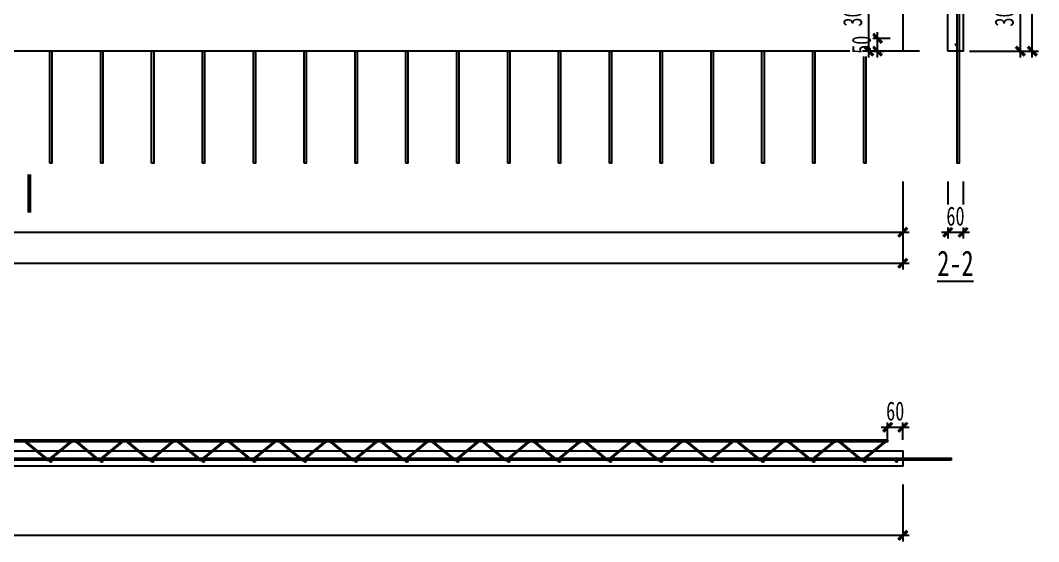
# Model space of a CAD drawing. Extents: x -524 to 129100, y -10500 to 1.
# Drawn here: x 118472 to 122476, y -5326 to -3276 of the extents above; entities that cross this region are included whole.
import ezdxf

# ---------------------------------------------------------------- set-up
doc = ezdxf.new("R2010")
doc.units = 0
doc.header["$LTSCALE"] = 250
doc.linetypes.add('BeePC_CENTER', pattern=[2, 1.25, -0.25, 0.25, -0.25])
doc.layers.get('0').update_dxf_attribs({"linetype": 'CONTINUOUS'})
doc.layers.get('Defpoints').update_dxf_attribs({"linetype": 'CONTINUOUS'})
for name, color, linetype in [('BeePC-CCBZ', 110, 'CONTINUOUS'), ('BeePC-GJ-LEVEL', 141, 'CONTINUOUS'), ('BeePC-GJ-Truss', 185, 'CONTINUOUS'), ('BeePC-TONG-ZT', 50, 'CONTINUOUS')]:
    doc.layers.add(name, color=color, linetype=linetype)
doc.styles.add('BeePC_Dim', font='simfang.ttf', dxfattribs={"width": 0.7})
doc.styles.add('BeePC_Text', font='simfang.ttf', dxfattribs={"width": 0.7})
doc.dimstyles.new('BeePC_DIM_25_25', dxfattribs={"dimtxt": 75, "dimasz": 25, "dimexe": 25, "dimexo": 0, "dimgap": 25, "dimtad": 1, "dimdec": 0, "dimzin": 0, "dimdsep": 46, "dimtxsty": 'BeePC_Dim', "dimblk": 'ARCHTICK', "dimcen": 0, "dimdle": 25, "dimclrt": 7, "dimadec": 0, "dimazin": 0, "dimtfac": 1, "dimtdec": 0, "dimtix": 1, "dimtmove": 2, "dimatfit": 3, "dimfxl": 250, "dimfxlon": 1, "dimtfill": 1, "dimtolj": 1, "dimtzin": 0, "dimarcsym": 0})

# ---------------------------------------------------------------- blocks, each defined once
blk = doc.blocks.new('剖切符号')
at = {"const_width": 15}
blk.add_lwpolyline([(0, 75), (0, -75)], dxfattribs=at)
blk = doc.blocks.new('_ArchTick')
at = {"color": 0, "linetype": 'ByBlock', "const_width": 0.5}
blk.add_lwpolyline([(-0.71, -0.71), (0.71, 0.71)], dxfattribs=at)
blk = doc.blocks.new('*D231')
at = {"layer": 'BeePC-CCBZ', "color": 0, "lineweight": -2, "transparency": 16777216}
for p, q in [((121842.8, -3422.1), (121842.8, -3322.1)), ((121892.8, -3347.1), (121817.8, -3347.1)), ((121792.8, -3397.1), (121867.8, -3397.1))]:
    blk.add_line(p, q, dxfattribs=at)
at = {"layer": 'Defpoints', "color": 0, "transparency": 16777216}
for p in [(122357.8, -3347.1), (118182.6, -3397.1)]:
    blk.add_point(p, dxfattribs=at)
at = {"layer": 'BeePC-CCBZ', "color": 0, "lineweight": -2, "transparency": 16777216, "xscale": 25, "yscale": 25, "zscale": 25}
for p, rotation in [((121842.8, -3347.1), 270), ((121842.8, -3397.1), 90)]:
    blk.add_blockref('_ArchTick', p, dxfattribs=dict(at, rotation=rotation))
at = {"layer": 'BeePC-CCBZ', "color": 7, "linetype": 'BeePC_CENTER', "transparency": 16777216, "insert": (121779.9, -3372.1), "char_height": 75, "attachment_point": 5, "rotation": 90, "style": 'BeePC_Dim', "bg_fill": 3, "box_fill_scale": 1.1, "bg_fill_color": 256, "bg_fill_true_color": 13158600, "bg_fill_transparency": 0}
blk.add_mtext('\\A1;50', dxfattribs=at)
at = {"layer": 'Defpoints', "color": 0, "transparency": 16777216}
blk.add_point((121842.8, -3347.1), dxfattribs=at)
blk = doc.blocks.new('*D235')
at = {"layer": 'BeePC-CCBZ', "color": 0, "lineweight": -2, "transparency": 16777216}
for p, q in [((114672.8, -3909.1), (114672.8, -4134.1)), ((121942.4, -3909.1), (121942.4, -4134.1)), ((114647.8, -4109.1), (121967.4, -4109.1))]:
    blk.add_line(p, q, dxfattribs=at)
at = {"layer": 'Defpoints', "color": 0, "transparency": 16777216}
for p in [(121942.4, -2197.1), (114672.8, -3737.1), (121942.4, -4109.1)]:
    blk.add_point(p, dxfattribs=at)
at = {"layer": 'BeePC-CCBZ', "color": 0, "lineweight": -2, "transparency": 16777216, "xscale": 25, "yscale": 25, "zscale": 25, "rotation": 180}
blk.add_blockref('_ArchTick', (114672.8, -4109.1), dxfattribs=at)
at = {"layer": 'BeePC-CCBZ', "color": 0, "lineweight": -2, "transparency": 16777216, "xscale": 25, "yscale": 25, "zscale": 25}
blk.add_blockref('_ArchTick', (121942.4, -4109.1), dxfattribs=at)
at = {"layer": 'BeePC-CCBZ', "color": 7, "linetype": 'BeePC_CENTER', "transparency": 16777216, "insert": (118307.6, -4046.2), "char_height": 75, "attachment_point": 5, "style": 'BeePC_Dim', "bg_fill": 3, "box_fill_scale": 1.1, "bg_fill_color": 256, "bg_fill_true_color": 13158600, "bg_fill_transparency": 0}
blk.add_mtext('\\A1;7270', dxfattribs=at)
blk = doc.blocks.new('*D236')
at = {"layer": 'BeePC-CCBZ', "color": 0, "lineweight": -2, "transparency": 16777216}
for p, q in [((114422.8, -4031.1), (114422.8, -4256.1)), ((121942.4, -4031.1), (121942.4, -4256.1)), ((114397.8, -4231.1), (121967.4, -4231.1))]:
    blk.add_line(p, q, dxfattribs=at)
at = {"layer": 'Defpoints', "color": 0, "transparency": 16777216}
for p in [(114422.8, -2197.1), (121942.4, -2197.1), (121942.4, -4231.1)]:
    blk.add_point(p, dxfattribs=at)
at = {"layer": 'BeePC-CCBZ', "color": 0, "lineweight": -2, "transparency": 16777216, "xscale": 25, "yscale": 25, "zscale": 25, "rotation": 180}
blk.add_blockref('_ArchTick', (114422.8, -4231.1), dxfattribs=at)
at = {"layer": 'BeePC-CCBZ', "color": 0, "lineweight": -2, "transparency": 16777216, "xscale": 25, "yscale": 25, "zscale": 25}
blk.add_blockref('_ArchTick', (121942.4, -4231.1), dxfattribs=at)
at = {"layer": 'BeePC-CCBZ', "color": 7, "linetype": 'BeePC_CENTER', "transparency": 16777216, "insert": (118182.6, -4168.2), "char_height": 75, "attachment_point": 5, "style": 'BeePC_Dim', "bg_fill": 3, "box_fill_scale": 1.1, "bg_fill_color": 256, "bg_fill_true_color": 13158600, "bg_fill_transparency": 0}
blk.add_mtext('\\A1;7520', dxfattribs=at)
blk = doc.blocks.new('*D242')
at = {"layer": 'BeePC-CCBZ', "color": 0, "lineweight": -2, "transparency": 16777216}
for p, q in [((122404.4, -3072.1), (122404.4, -3422.1)), ((122204.4, -3097.1), (122429.4, -3097.1)), ((122204.4, -3397.1), (122429.4, -3397.1))]:
    blk.add_line(p, q, dxfattribs=at)
at = {"layer": 'Defpoints', "color": 0, "transparency": 16777216}
for p in [(115882.6, -3097.1), (118182.6, -3397.1), (122404.4, -3397.1)]:
    blk.add_point(p, dxfattribs=at)
at = {"layer": 'BeePC-CCBZ', "color": 0, "lineweight": -2, "transparency": 16777216, "xscale": 25, "yscale": 25, "zscale": 25}
for p, rotation in [((122404.4, -3097.1), 90), ((122404.4, -3397.1), 270)]:
    blk.add_blockref('_ArchTick', p, dxfattribs=dict(at, rotation=rotation))
at = {"layer": 'BeePC-CCBZ', "color": 7, "linetype": 'BeePC_CENTER', "transparency": 16777216, "insert": (122341.5, -3247.1), "char_height": 75, "attachment_point": 5, "rotation": 90, "style": 'BeePC_Dim', "bg_fill": 3, "box_fill_scale": 1.1, "bg_fill_color": 256, "bg_fill_true_color": 13158600, "bg_fill_transparency": 0}
blk.add_mtext('\\A1;300', dxfattribs=at)
blk = doc.blocks.new('*D244')
at = {"layer": 'BeePC-CCBZ', "color": 0, "lineweight": -2, "transparency": 16777216}
for p, q in [((121857.6, -4875.6), (121967.4, -4875.6)), ((121882.6, -4925.6), (121882.6, -4850.6)), ((121942.4, -4925.6), (121942.4, -4850.6))]:
    blk.add_line(p, q, dxfattribs=at)
at = {"layer": 'Defpoints', "color": 0, "transparency": 16777216}
for p in [(121882.6, -4929.6), (121942.4, -4998.6)]:
    blk.add_point(p, dxfattribs=at)
at = {"layer": 'BeePC-CCBZ', "color": 0, "lineweight": -2, "transparency": 16777216, "xscale": 25, "yscale": 25, "zscale": 25}
for p, rotation in [((121882.6, -4875.6), 359.9999999999939), ((121942.4, -4875.6), 179.9999999999939)]:
    blk.add_blockref('_ArchTick', p, dxfattribs=dict(at, rotation=rotation))
at = {"layer": 'BeePC-CCBZ', "color": 7, "linetype": 'BeePC_CENTER', "transparency": 16777216, "insert": (121912.5, -4812.7), "char_height": 75, "attachment_point": 5, "style": 'BeePC_Dim', "bg_fill": 3, "box_fill_scale": 1.1, "bg_fill_color": 256, "bg_fill_true_color": 13158600, "bg_fill_transparency": 0}
blk.add_mtext('\\A1;60', dxfattribs=at)
at = {"layer": 'Defpoints', "color": 0, "transparency": 16777216}
blk.add_point((121942.4, -4875.6), dxfattribs=at)
blk = doc.blocks.new('*D245')
at = {"layer": 'BeePC-CCBZ', "color": 0, "lineweight": -2, "transparency": 16777216}
for p, q in [((114422.8, -5100.6), (114422.8, -5325.6)), ((121942.4, -5100.6), (121942.4, -5325.6)), ((114397.8, -5300.6), (121967.4, -5300.6))]:
    blk.add_line(p, q, dxfattribs=at)
at = {"layer": 'Defpoints', "color": 0, "transparency": 16777216}
for p in [(114422.8, -4998.6), (121942.4, -4998.6), (121942.4, -5300.6)]:
    blk.add_point(p, dxfattribs=at)
at = {"layer": 'BeePC-CCBZ', "color": 0, "lineweight": -2, "transparency": 16777216, "xscale": 25, "yscale": 25, "zscale": 25, "rotation": 180}
blk.add_blockref('_ArchTick', (114422.8, -5300.6), dxfattribs=at)
at = {"layer": 'BeePC-CCBZ', "color": 0, "lineweight": -2, "transparency": 16777216, "xscale": 25, "yscale": 25, "zscale": 25}
blk.add_blockref('_ArchTick', (121942.4, -5300.6), dxfattribs=at)
at = {"layer": 'BeePC-CCBZ', "color": 7, "linetype": 'BeePC_CENTER', "transparency": 16777216, "insert": (118182.6, -5237.7), "char_height": 75, "attachment_point": 5, "style": 'BeePC_Dim', "bg_fill": 3, "box_fill_scale": 1.1, "bg_fill_color": 256, "bg_fill_true_color": 13158600, "bg_fill_transparency": 0}
blk.add_mtext('\\A1;7520', dxfattribs=at)
blk = doc.blocks.new('*D247')
at = {"layer": 'BeePC-CCBZ', "color": 0, "lineweight": -2, "transparency": 16777216}
for p, q in [((121808.4, -3422.1), (121808.4, -3072.1)), ((122008.4, -3097.1), (121783.4, -3097.1)), ((122008.4, -3397.1), (121783.4, -3397.1))]:
    blk.add_line(p, q, dxfattribs=at)
at = {"layer": 'Defpoints', "color": 0, "transparency": 16777216}
for p in [(121808.4, -3097.1), (122080.4, -3097.1), (122149.4, -3397.1)]:
    blk.add_point(p, dxfattribs=at)
at = {"layer": 'BeePC-CCBZ', "color": 0, "lineweight": -2, "transparency": 16777216, "xscale": 25, "yscale": 25, "zscale": 25}
for p, rotation in [((121808.4, -3097.1), 90), ((121808.4, -3397.1), 270)]:
    blk.add_blockref('_ArchTick', p, dxfattribs=dict(at, rotation=rotation))
at = {"layer": 'BeePC-CCBZ', "color": 7, "linetype": 'BeePC_CENTER', "transparency": 16777216, "insert": (121745.5, -3247.1), "char_height": 75, "attachment_point": 5, "rotation": 90, "style": 'BeePC_Dim', "bg_fill": 3, "box_fill_scale": 1.1, "bg_fill_color": 256, "bg_fill_true_color": 13158600, "bg_fill_transparency": 0}
blk.add_mtext('\\A1;300', dxfattribs=at)
blk = doc.blocks.new('*D252')
at = {"layer": 'BeePC-CCBZ', "color": 0, "lineweight": -2, "transparency": 16777216}
for p, q in [((122119.4, -3909.1), (122119.4, -4134.1)), ((122179.4, -3909.1), (122179.4, -4134.1)), ((122094.4, -4109.1), (122204.4, -4109.1))]:
    blk.add_line(p, q, dxfattribs=at)
at = {"layer": 'Defpoints', "color": 0, "transparency": 16777216}
for p in [(122119.4, -2197.1), (122179.4, -2197.1)]:
    blk.add_point(p, dxfattribs=at)
at = {"layer": 'BeePC-CCBZ', "color": 0, "lineweight": -2, "transparency": 16777216, "xscale": 25, "yscale": 25, "zscale": 25}
blk.add_blockref('_ArchTick', (122119.4, -4109.1), dxfattribs=at)
at = {"layer": 'BeePC-CCBZ', "color": 0, "lineweight": -2, "transparency": 16777216, "xscale": 25, "yscale": 25, "zscale": 25, "rotation": 180}
blk.add_blockref('_ArchTick', (122179.4, -4109.1), dxfattribs=at)
at = {"layer": 'BeePC-CCBZ', "color": 7, "linetype": 'BeePC_CENTER', "transparency": 16777216, "insert": (122149.4, -4046.2), "char_height": 75, "attachment_point": 5, "style": 'BeePC_Dim', "bg_fill": 3, "box_fill_scale": 1.1, "bg_fill_color": 256, "bg_fill_true_color": 13158600, "bg_fill_transparency": 0}
blk.add_mtext('\\A1;60', dxfattribs=at)
at = {"layer": 'Defpoints', "color": 0, "transparency": 16777216}
blk.add_point((122179.4, -4109.1), dxfattribs=at)
blk = doc.blocks.new('*D253')
at = {"layer": 'BeePC-CCBZ', "color": 0, "lineweight": -2, "transparency": 16777216}
for p, q in [((122251.4, -997.1), (122476.4, -997.1)), ((122451.4, -3422.1), (122451.4, -972.1)), ((122251.4, -3397.1), (122476.4, -3397.1))]:
    blk.add_line(p, q, dxfattribs=at)
at = {"layer": 'Defpoints', "color": 0, "transparency": 16777216}
for p in [(122149.4, -997.1), (122451.4, -997.1), (122149.4, -3397.1)]:
    blk.add_point(p, dxfattribs=at)
at = {"layer": 'BeePC-CCBZ', "color": 0, "lineweight": -2, "transparency": 16777216, "xscale": 25, "yscale": 25, "zscale": 25}
for p, rotation in [((122451.4, -997.1), 90), ((122451.4, -3397.1), 270)]:
    blk.add_blockref('_ArchTick', p, dxfattribs=dict(at, rotation=rotation))
at = {"layer": 'BeePC-CCBZ', "color": 7, "linetype": 'BeePC_CENTER', "transparency": 16777216, "insert": (122388.5, -2197.1), "char_height": 75, "attachment_point": 5, "rotation": 90, "style": 'BeePC_Dim', "bg_fill": 3, "box_fill_scale": 1.1, "bg_fill_color": 256, "bg_fill_true_color": 13158600, "bg_fill_transparency": 0}
blk.add_mtext('\\A1;2400', dxfattribs=at)

msp = doc.modelspace()

# ---------------------------------------------------------------- linework, layer by layer
at = {"layer": 'BeePC-GJ-LEVEL'}
msp.add_lwpolyline([(122129.1, -534.8), (122100.8, -563.1), (122095.2, -557.5), (122123.5, -529.2, -0.668179), (122164.4, -546.1), (122164.4, -3837.1), (122156.4, -3837.1), (122156.4, -546.1, 0.668179), (122129.1, -534.8, -0.668179), (122156.4, -546.1, 0.668179), (122129.1, -534.8)], format="xyb", dxfattribs=at)
for points in [[(118588.6, -3837.1), (118588.6, -3397.1), (118596.6, -3397.1), (118596.6, -3837.1), (118588.6, -3837.1)], [(118788.6, -3837.1), (118788.6, -3397.1), (118796.6, -3397.1), (118796.6, -3837.1), (118788.6, -3837.1)], [(118988.6, -3837.1), (118988.6, -3397.1), (118996.6, -3397.1), (118996.6, -3837.1), (118988.6, -3837.1)], [(119188.6, -3837.1), (119188.6, -3397.1), (119196.6, -3397.1), (119196.6, -3837.1), (119188.6, -3837.1)], [(119388.6, -3837.1), (119388.6, -3397.1), (119396.6, -3397.1), (119396.6, -3837.1), (119388.6, -3837.1)], [(119588.6, -3837.1), (119588.6, -3397.1), (119596.6, -3397.1), (119596.6, -3837.1), (119588.6, -3837.1)], [(119788.6, -3837.1), (119788.6, -3397.1), (119796.6, -3397.1), (119796.6, -3837.1), (119788.6, -3837.1)], [(119988.6, -3837.1), (119988.6, -3397.1), (119996.6, -3397.1), (119996.6, -3837.1), (119988.6, -3837.1)], [(120188.6, -3837.1), (120188.6, -3397.1), (120196.6, -3397.1), (120196.6, -3837.1), (120188.6, -3837.1)], [(120388.6, -3837.1), (120388.6, -3397.1), (120396.6, -3397.1), (120396.6, -3837.1), (120388.6, -3837.1)], [(120588.6, -3837.1), (120588.6, -3397.1), (120596.6, -3397.1), (120596.6, -3837.1), (120588.6, -3837.1)], [(120788.6, -3837.1), (120788.6, -3397.1), (120796.6, -3397.1), (120796.6, -3837.1), (120788.6, -3837.1)], [(120988.6, -3837.1), (120988.6, -3397.1), (120996.6, -3397.1), (120996.6, -3837.1), (120988.6, -3837.1)], [(121188.6, -3837.1), (121188.6, -3397.1), (121196.6, -3397.1), (121196.6, -3837.1), (121188.6, -3837.1)], [(121388.6, -3837.1), (121388.6, -3397.1), (121396.6, -3397.1), (121396.6, -3837.1), (121388.6, -3837.1)], [(121588.6, -3837.1), (121588.6, -3397.1), (121596.6, -3397.1), (121596.6, -3837.1), (121588.6, -3837.1)], [(121788.6, -3837.1), (121788.6, -3397.1), (121796.6, -3397.1), (121796.6, -3837.1), (121788.6, -3837.1)], [(122132.4, -5005.6), (114282.8, -5005.6), (114282.8, -4997.6), (122132.4, -4997.6), (122132.4, -5005.6)], [(121927.4, -4997.6), (121927.4, -5005.6)]]:
    msp.add_lwpolyline(points, dxfattribs=at)
for centre, radius in [((122152.4, -3372.1), 3), ((122152.4, -3372.1), 3), ((122152.4, -3372.1), 3), ((118592.6, -5009.6), 4), ((118792.6, -5009.6), 4), ((118992.6, -5009.6), 4), ((119192.6, -5009.6), 4), ((119392.6, -5009.6), 4), ((119592.6, -5009.6), 4), ((119792.6, -5009.6), 4), ((119992.6, -5009.6), 4), ((120192.6, -5009.6), 4), ((120392.6, -5009.6), 4), ((120592.6, -5009.6), 4), ((120792.6, -5009.6), 4), ((120992.6, -5009.6), 4), ((121192.6, -5009.6), 4), ((121392.6, -5009.6), 4), ((121592.6, -5009.6), 4), ((121792.6, -5009.6), 4), ((121917.4, -5009.6), 3), ((121917.4, -5009.6), 3), ((121917.4, -5009.6), 3)]:
    msp.add_circle(centre, radius, dxfattribs=at)
at = {"layer": 'BeePC-GJ-Truss'}
for points in [[(114482.6, -4925.6), (121882.6, -4925.6), (121882.6, -4933.6), (114482.6, -4933.6), (114482.6, -4925.6)], [(118492.8, -4930.5), (118572.4, -4995.8)], [(118492.8, -4936.5), (118572.4, -5001.8), (118575.2, -5003.6), (118578.4, -5004.9), (118582.6, -5005.6)], [(118582.6, -5005.6), (118586, -5005.1), (118589.2, -5004), (118592.8, -5001.8), (118672.4, -4936.5)], [(118592.8, -4995.8), (118672.4, -4930.5)], [(118692.8, -4930.5), (118772.4, -4995.8)], [(118692.8, -4936.5), (118772.4, -5001.8), (118775.2, -5003.6), (118778.4, -5004.9), (118782.6, -5005.6)], [(118782.6, -5005.6), (118786, -5005.1), (118789.2, -5004), (118792.8, -5001.8), (118872.4, -4936.5)], [(118792.8, -4995.8), (118872.4, -4930.5)], [(118892.8, -4930.5), (118972.4, -4995.8)], [(118892.8, -4936.5), (118972.4, -5001.8), (118975.2, -5003.6), (118978.4, -5004.9), (118982.6, -5005.6)], [(118982.6, -5005.6), (118986, -5005.1), (118989.2, -5004), (118992.8, -5001.8), (119072.4, -4936.5)], [(118992.8, -4995.8), (119072.4, -4930.5)], [(119092.8, -4930.5), (119172.4, -4995.8)], [(119092.8, -4936.5), (119172.4, -5001.8), (119175.2, -5003.6), (119178.4, -5004.9), (119182.6, -5005.6)], [(119182.6, -5005.6), (119186, -5005.1), (119189.2, -5004), (119192.8, -5001.8), (119272.4, -4936.5)], [(119192.8, -4995.8), (119272.4, -4930.5)], [(119292.8, -4930.5), (119372.4, -4995.8)], [(119292.8, -4936.5), (119372.4, -5001.8), (119375.2, -5003.6), (119378.4, -5004.9), (119382.6, -5005.6)], [(119382.6, -5005.6), (119386, -5005.1), (119389.2, -5004), (119392.8, -5001.8), (119472.4, -4936.5)], [(119392.8, -4995.8), (119472.4, -4930.5)], [(119492.8, -4930.5), (119572.4, -4995.8)], [(119492.8, -4936.5), (119572.4, -5001.8), (119575.2, -5003.6), (119578.4, -5004.9), (119582.6, -5005.6)], [(119582.6, -5005.6), (119586, -5005.1), (119589.2, -5004), (119592.8, -5001.8), (119672.4, -4936.5)], [(119592.8, -4995.8), (119672.4, -4930.5)], [(119692.8, -4930.5), (119772.4, -4995.8)], [(119692.8, -4936.5), (119772.4, -5001.8), (119775.2, -5003.6), (119778.4, -5004.9), (119782.6, -5005.6)], [(119782.6, -5005.6), (119786, -5005.1), (119789.2, -5004), (119792.8, -5001.8), (119872.4, -4936.5)], [(119792.8, -4995.8), (119872.4, -4930.5)], [(119892.8, -4930.5), (119972.4, -4995.8)], [(119892.8, -4936.5), (119972.4, -5001.8), (119975.2, -5003.6), (119978.4, -5004.9), (119982.6, -5005.6)], [(119982.6, -5005.6), (119986, -5005.1), (119989.2, -5004), (119992.8, -5001.8), (120072.4, -4936.5)], [(119992.8, -4995.8), (120072.4, -4930.5)], [(120092.8, -4930.5), (120172.4, -4995.8)], [(120092.8, -4936.5), (120172.4, -5001.8), (120175.2, -5003.6), (120178.4, -5004.9), (120182.6, -5005.6)], [(120182.6, -5005.6), (120186, -5005.1), (120189.2, -5004), (120192.8, -5001.8), (120272.4, -4936.5)], [(120192.8, -4995.8), (120272.4, -4930.5)], [(120292.8, -4930.5), (120372.4, -4995.8)], [(120292.8, -4936.5), (120372.4, -5001.8), (120375.2, -5003.6), (120378.4, -5004.9), (120382.6, -5005.6)], [(120382.6, -5005.6), (120386, -5005.1), (120389.2, -5004), (120392.8, -5001.8), (120472.4, -4936.5)], [(120392.8, -4995.8), (120472.4, -4930.5)], [(120492.8, -4930.5), (120572.4, -4995.8)], [(120492.8, -4936.5), (120572.4, -5001.8), (120575.2, -5003.6), (120578.4, -5004.9), (120582.6, -5005.6)], [(120582.6, -5005.6), (120586, -5005.1), (120589.2, -5004), (120592.8, -5001.8), (120672.4, -4936.5)], [(120592.8, -4995.8), (120672.4, -4930.5)], [(120692.8, -4930.5), (120772.4, -4995.8)], [(120692.8, -4936.5), (120772.4, -5001.8), (120775.2, -5003.6), (120778.4, -5004.9), (120782.6, -5005.6)], [(120782.6, -5005.6), (120786, -5005.1), (120789.2, -5004), (120792.8, -5001.8), (120872.4, -4936.5)], [(120792.8, -4995.8), (120872.4, -4930.5)], [(120892.8, -4930.5), (120972.4, -4995.8)], [(120892.8, -4936.5), (120972.4, -5001.8), (120975.2, -5003.6), (120978.4, -5004.9), (120982.6, -5005.6)], [(120982.6, -5005.6), (120986, -5005.1), (120989.2, -5004), (120992.8, -5001.8), (121072.4, -4936.5)], [(120992.8, -4995.8), (121072.4, -4930.5)], [(121092.8, -4930.5), (121172.4, -4995.8)], [(121092.8, -4936.5), (121172.4, -5001.8), (121175.2, -5003.6), (121178.4, -5004.9), (121182.6, -5005.6)], [(121182.6, -5005.6), (121186, -5005.1), (121189.2, -5004), (121192.8, -5001.8), (121272.4, -4936.5)], [(121192.8, -4995.8), (121272.4, -4930.5)], [(121292.8, -4930.5), (121372.4, -4995.8)], [(121292.8, -4936.5), (121372.4, -5001.8), (121375.2, -5003.6), (121378.4, -5004.9), (121382.6, -5005.6)], [(121382.6, -5005.6), (121386, -5005.1), (121389.2, -5004), (121392.8, -5001.8), (121472.4, -4936.5)], [(121392.8, -4995.8), (121472.4, -4930.5)], [(121492.8, -4930.5), (121572.4, -4995.8)], [(121492.8, -4936.5), (121572.4, -5001.8), (121575.2, -5003.6), (121578.4, -5004.9), (121582.6, -5005.6)], [(121582.6, -5005.6), (121586, -5005.1), (121589.2, -5004), (121592.8, -5001.8), (121672.4, -4936.5)], [(121592.8, -4995.8), (121672.4, -4930.5)], [(121692.8, -4930.5), (121772.4, -4995.8)], [(121692.8, -4936.5), (121772.4, -5001.8), (121775.2, -5003.6), (121778.4, -5004.9), (121782.6, -5005.6)], [(121782.6, -5005.6), (121786, -5005.1), (121789.2, -5004), (121792.8, -5001.8), (121872.4, -4936.5)], [(121792.8, -4995.8), (121872.4, -4930.5), (121876, -4928.3), (121879.2, -4927.2), (121882.6, -4926.6)], [(121882.6, -4932.6), (121879.3, -4932.8), (121876.1, -4933.8), (121873.3, -4935.6), (121871.2, -4937.7)], [(114482.6, -4997.6), (121882.6, -4997.6), (121882.6, -5005.6), (114482.6, -5005.6), (114482.6, -4997.6)]]:
    msp.add_lwpolyline(points, dxfattribs=at)
for centre, major_axis, start_param, end_param in [((118483.8, -4943.8), (18, 0), 1.635672, 2.256488), ((118483.8, -4943.8), (18, 0), 1.635672, 2.256488), ((118481.4, -4944.1), (12, 0), 1.470144, 2.422017), ((118481.4, -4944.1), (12, 0), 1.470144, 2.422017), ((118481.4, -4943.8), (18, 0), 0.885104, 1.50592), ((118481.4, -4943.8), (18, 0), 0.885104, 1.50592), ((118483.8, -4944.1), (12, 0), 0.719576, 1.671449), ((118483.8, -4944.1), (12, 0), 0.719576, 1.671449), ((118683.8, -4943.8), (18, 0), 1.635672, 2.256488), ((118683.8, -4943.8), (18, 0), 1.635672, 2.256488), ((118681.4, -4944.1), (12, 0), 1.470144, 2.422017), ((118681.4, -4944.1), (12, 0), 1.470144, 2.422017), ((118681.4, -4943.8), (18, 0), 0.885104, 1.50592), ((118681.4, -4943.8), (18, 0), 0.885104, 1.50592), ((118683.8, -4944.1), (12, 0), 0.719576, 1.671449), ((118683.8, -4944.1), (12, 0), 0.719576, 1.671449), ((118883.8, -4943.8), (18, 0), 1.635672, 2.256488), ((118883.8, -4943.8), (18, 0), 1.635672, 2.256488), ((118881.4, -4944.1), (12, 0), 1.470144, 2.422017), ((118881.4, -4944.1), (12, 0), 1.470144, 2.422017), ((118881.4, -4943.8), (18, 0), 0.885104, 1.50592), ((118881.4, -4943.8), (18, 0), 0.885104, 1.50592), ((118883.8, -4944.1), (12, 0), 0.719576, 1.671449), ((118883.8, -4944.1), (12, 0), 0.719576, 1.671449), ((119083.8, -4943.8), (18, 0), 1.635672, 2.256488), ((119083.8, -4943.8), (18, 0), 1.635672, 2.256488), ((119081.4, -4944.1), (12, 0), 1.470144, 2.422017), ((119081.4, -4944.1), (12, 0), 1.470144, 2.422017), ((119081.4, -4943.8), (18, 0), 0.885104, 1.50592), ((119081.4, -4943.8), (18, 0), 0.885104, 1.50592), ((119083.8, -4944.1), (12, 0), 0.719576, 1.671449), ((119083.8, -4944.1), (12, 0), 0.719576, 1.671449), ((119283.8, -4943.8), (18, 0), 1.635672, 2.256488), ((119283.8, -4943.8), (18, 0), 1.635672, 2.256488), ((119281.4, -4944.1), (12, 0), 1.470144, 2.422017), ((119281.4, -4944.1), (12, 0), 1.470144, 2.422017), ((119281.4, -4943.8), (18, 0), 0.885104, 1.50592), ((119281.4, -4943.8), (18, 0), 0.885104, 1.50592), ((119283.8, -4944.1), (12, 0), 0.719576, 1.671449), ((119283.8, -4944.1), (12, 0), 0.719576, 1.671449), ((119483.8, -4943.8), (18, 0), 1.635672, 2.256488), ((119483.8, -4943.8), (18, 0), 1.635672, 2.256488), ((119481.4, -4944.1), (12, 0), 1.470144, 2.422017), ((119481.4, -4944.1), (12, 0), 1.470144, 2.422017), ((119481.4, -4943.8), (18, 0), 0.885104, 1.50592), ((119481.4, -4943.8), (18, 0), 0.885104, 1.50592), ((119483.8, -4944.1), (12, 0), 0.719576, 1.671449), ((119483.8, -4944.1), (12, 0), 0.719576, 1.671449), ((119683.8, -4943.8), (18, 0), 1.635672, 2.256488), ((119683.8, -4943.8), (18, 0), 1.635672, 2.256488), ((119681.4, -4944.1), (12, 0), 1.470144, 2.422017), ((119681.4, -4944.1), (12, 0), 1.470144, 2.422017), ((119681.4, -4943.8), (18, 0), 0.885104, 1.50592), ((119681.4, -4943.8), (18, 0), 0.885104, 1.50592), ((119683.8, -4944.1), (12, 0), 0.719576, 1.671449), ((119683.8, -4944.1), (12, 0), 0.719576, 1.671449), ((119883.8, -4943.8), (18, 0), 1.635672, 2.256488), ((119883.8, -4943.8), (18, 0), 1.635672, 2.256488), ((119881.4, -4944.1), (12, 0), 1.470144, 2.422017), ((119881.4, -4944.1), (12, 0), 1.470144, 2.422017), ((119881.4, -4943.8), (18, 0), 0.885104, 1.50592), ((119881.4, -4943.8), (18, 0), 0.885104, 1.50592), ((119883.8, -4944.1), (12, 0), 0.719576, 1.671449), ((119883.8, -4944.1), (12, 0), 0.719576, 1.671449), ((120083.8, -4943.8), (18, 0), 1.635672, 2.256488), ((120083.8, -4943.8), (18, 0), 1.635672, 2.256488), ((120081.4, -4944.1), (12, 0), 1.470144, 2.422017), ((120081.4, -4944.1), (12, 0), 1.470144, 2.422017), ((120081.4, -4943.8), (18, 0), 0.885104, 1.50592), ((120081.4, -4943.8), (18, 0), 0.885104, 1.50592), ((120083.8, -4944.1), (12, 0), 0.719576, 1.671449), ((120083.8, -4944.1), (12, 0), 0.719576, 1.671449), ((120283.8, -4943.8), (18, 0), 1.635672, 2.256488), ((120283.8, -4943.8), (18, 0), 1.635672, 2.256488), ((120281.4, -4944.1), (12, 0), 1.470144, 2.422017), ((120281.4, -4944.1), (12, 0), 1.470144, 2.422017), ((120281.4, -4943.8), (18, 0), 0.885104, 1.50592), ((120281.4, -4943.8), (18, 0), 0.885104, 1.50592), ((120283.8, -4944.1), (12, 0), 0.719576, 1.671449), ((120283.8, -4944.1), (12, 0), 0.719576, 1.671449), ((120483.8, -4943.8), (18, 0), 1.635672, 2.256488), ((120483.8, -4943.8), (18, 0), 1.635672, 2.256488), ((120481.4, -4944.1), (12, 0), 1.470144, 2.422017), ((120481.4, -4944.1), (12, 0), 1.470144, 2.422017), ((120481.4, -4943.8), (18, 0), 0.885104, 1.50592), ((120481.4, -4943.8), (18, 0), 0.885104, 1.50592), ((120483.8, -4944.1), (12, 0), 0.719576, 1.671449), ((120483.8, -4944.1), (12, 0), 0.719576, 1.671449), ((120683.8, -4943.8), (18, 0), 1.635672, 2.256488), ((120683.8, -4943.8), (18, 0), 1.635672, 2.256488), ((120681.4, -4944.1), (12, 0), 1.470144, 2.422017), ((120681.4, -4944.1), (12, 0), 1.470144, 2.422017), ((120681.4, -4943.8), (18, 0), 0.885104, 1.50592), ((120681.4, -4943.8), (18, 0), 0.885104, 1.50592), ((120683.8, -4944.1), (12, 0), 0.719576, 1.671449), ((120683.8, -4944.1), (12, 0), 0.719576, 1.671449), ((120883.8, -4943.8), (18, 0), 1.635672, 2.256488), ((120883.8, -4943.8), (18, 0), 1.635672, 2.256488), ((120881.4, -4944.1), (12, 0), 1.470144, 2.422017), ((120881.4, -4944.1), (12, 0), 1.470144, 2.422017), ((120881.4, -4943.8), (18, 0), 0.885104, 1.50592), ((120881.4, -4943.8), (18, 0), 0.885104, 1.50592), ((120883.8, -4944.1), (12, 0), 0.719576, 1.671449), ((120883.8, -4944.1), (12, 0), 0.719576, 1.671449), ((121083.8, -4943.8), (18, 0), 1.635672, 2.256488), ((121083.8, -4943.8), (18, 0), 1.635672, 2.256488), ((121081.4, -4944.1), (12, 0), 1.470144, 2.422017), ((121081.4, -4944.1), (12, 0), 1.470144, 2.422017), ((121081.4, -4943.8), (18, 0), 0.885104, 1.50592), ((121081.4, -4943.8), (18, 0), 0.885104, 1.50592), ((121083.8, -4944.1), (12, 0), 0.719576, 1.671449), ((121083.8, -4944.1), (12, 0), 0.719576, 1.671449), ((121283.8, -4943.8), (18, 0), 1.635672, 2.256488), ((121283.8, -4943.8), (18, 0), 1.635672, 2.256488), ((121281.4, -4944.1), (12, 0), 1.470144, 2.422017), ((121281.4, -4944.1), (12, 0), 1.470144, 2.422017), ((121281.4, -4943.8), (18, 0), 0.885104, 1.50592), ((121281.4, -4943.8), (18, 0), 0.885104, 1.50592), ((121283.8, -4944.1), (12, 0), 0.719576, 1.671449), ((121283.8, -4944.1), (12, 0), 0.719576, 1.671449), ((121483.8, -4943.8), (18, 0), 1.635672, 2.256488), ((121483.8, -4943.8), (18, 0), 1.635672, 2.256488), ((121481.4, -4944.1), (12, 0), 1.470144, 2.422017), ((121481.4, -4944.1), (12, 0), 1.470144, 2.422017), ((121481.4, -4943.8), (18, 0), 0.885104, 1.50592), ((121481.4, -4943.8), (18, 0), 0.885104, 1.50592), ((121483.8, -4944.1), (12, 0), 0.719576, 1.671449), ((121483.8, -4944.1), (12, 0), 0.719576, 1.671449), ((121683.8, -4943.8), (18, 0), 1.635672, 2.256488), ((121683.8, -4943.8), (18, 0), 1.635672, 2.256488), ((121681.4, -4944.1), (12, 0), 1.470144, 2.422017), ((121681.4, -4944.1), (12, 0), 1.470144, 2.422017), ((121681.4, -4943.8), (18, 0), 0.885104, 1.50592), ((121681.4, -4943.8), (18, 0), 0.885104, 1.50592), ((121683.8, -4944.1), (12, 0), 0.719576, 1.671449), ((121683.8, -4944.1), (12, 0), 0.719576, 1.671449), ((118581.4, -4988.2), (12, 0), 3.861169, 4.813041), ((118581.4, -4988.2), (12, 0), 3.861169, 4.813041), ((118583.8, -4988.2), (12, 0), 4.611737, 5.563609), ((118583.8, -4988.2), (12, 0), 4.611737, 5.563609), ((118781.4, -4988.2), (12, 0), 3.861169, 4.813041), ((118781.4, -4988.2), (12, 0), 3.861169, 4.813041), ((118783.8, -4988.2), (12, 0), 4.611737, 5.563609), ((118783.8, -4988.2), (12, 0), 4.611737, 5.563609), ((118981.4, -4988.2), (12, 0), 3.861169, 4.813041), ((118981.4, -4988.2), (12, 0), 3.861169, 4.813041), ((118983.8, -4988.2), (12, 0), 4.611737, 5.563609), ((118983.8, -4988.2), (12, 0), 4.611737, 5.563609), ((119181.4, -4988.2), (12, 0), 3.861169, 4.813041), ((119181.4, -4988.2), (12, 0), 3.861169, 4.813041), ((119183.8, -4988.2), (12, 0), 4.611737, 5.563609), ((119183.8, -4988.2), (12, 0), 4.611737, 5.563609), ((119381.4, -4988.2), (12, 0), 3.861169, 4.813041), ((119381.4, -4988.2), (12, 0), 3.861169, 4.813041), ((119383.8, -4988.2), (12, 0), 4.611737, 5.563609), ((119383.8, -4988.2), (12, 0), 4.611737, 5.563609), ((119581.4, -4988.2), (12, 0), 3.861169, 4.813041), ((119581.4, -4988.2), (12, 0), 3.861169, 4.813041), ((119583.8, -4988.2), (12, 0), 4.611737, 5.563609), ((119583.8, -4988.2), (12, 0), 4.611737, 5.563609), ((119781.4, -4988.2), (12, 0), 3.861169, 4.813041), ((119781.4, -4988.2), (12, 0), 3.861169, 4.813041), ((119783.8, -4988.2), (12, 0), 4.611737, 5.563609), ((119783.8, -4988.2), (12, 0), 4.611737, 5.563609), ((119981.4, -4988.2), (12, 0), 3.861169, 4.813041), ((119981.4, -4988.2), (12, 0), 3.861169, 4.813041), ((119983.8, -4988.2), (12, 0), 4.611737, 5.563609), ((119983.8, -4988.2), (12, 0), 4.611737, 5.563609), ((120181.4, -4988.2), (12, 0), 3.861169, 4.813041), ((120181.4, -4988.2), (12, 0), 3.861169, 4.813041), ((120183.8, -4988.2), (12, 0), 4.611737, 5.563609), ((120183.8, -4988.2), (12, 0), 4.611737, 5.563609), ((120381.4, -4988.2), (12, 0), 3.861169, 4.813041), ((120381.4, -4988.2), (12, 0), 3.861169, 4.813041), ((120383.8, -4988.2), (12, 0), 4.611737, 5.563609), ((120383.8, -4988.2), (12, 0), 4.611737, 5.563609), ((120581.4, -4988.2), (12, 0), 3.861169, 4.813041), ((120581.4, -4988.2), (12, 0), 3.861169, 4.813041), ((120583.8, -4988.2), (12, 0), 4.611737, 5.563609), ((120583.8, -4988.2), (12, 0), 4.611737, 5.563609), ((120781.4, -4988.2), (12, 0), 3.861169, 4.813041), ((120781.4, -4988.2), (12, 0), 3.861169, 4.813041), ((120783.8, -4988.2), (12, 0), 4.611737, 5.563609), ((120783.8, -4988.2), (12, 0), 4.611737, 5.563609), ((120981.4, -4988.2), (12, 0), 3.861169, 4.813041), ((120981.4, -4988.2), (12, 0), 3.861169, 4.813041), ((120983.8, -4988.2), (12, 0), 4.611737, 5.563609), ((120983.8, -4988.2), (12, 0), 4.611737, 5.563609), ((121181.4, -4988.2), (12, 0), 3.861169, 4.813041), ((121181.4, -4988.2), (12, 0), 3.861169, 4.813041), ((121183.8, -4988.2), (12, 0), 4.611737, 5.563609), ((121183.8, -4988.2), (12, 0), 4.611737, 5.563609), ((121381.4, -4988.2), (12, 0), 3.861169, 4.813041), ((121381.4, -4988.2), (12, 0), 3.861169, 4.813041), ((121383.8, -4988.2), (12, 0), 4.611737, 5.563609), ((121383.8, -4988.2), (12, 0), 4.611737, 5.563609), ((121581.4, -4988.2), (12, 0), 3.861169, 4.813041), ((121581.4, -4988.2), (12, 0), 3.861169, 4.813041), ((121583.8, -4988.2), (12, 0), 4.611737, 5.563609), ((121583.8, -4988.2), (12, 0), 4.611737, 5.563609), ((121781.4, -4988.2), (12, 0), 3.861169, 4.813041), ((121781.4, -4988.2), (12, 0), 3.861169, 4.813041), ((121783.8, -4988.2), (12, 0), 4.611737, 5.563609), ((121783.8, -4988.2), (12, 0), 4.611737, 5.563609)]:
    msp.add_ellipse(centre, major_axis=major_axis, ratio=0.957465, start_param=start_param, end_param=end_param, dxfattribs=at)
at = {"layer": 'BeePC-TONG-ZT'}
for points in [[(114672.8, -3347.1), (114422.8, -3347.1), (114422.8, -997.1), (121942.4, -997.1), (121942.4, -3397.1), (114672.8, -3397.1), (114672.8, -3347.1)], [(122119.4, -3397.1), (122119.4, -997.1), (122179.4, -997.1), (122179.4, -3397.1), (122119.4, -3397.1)], [(114422.8, -4968.6), (121942.4, -4968.6), (121942.4, -5028.6), (114422.8, -5028.6), (114422.8, -4968.6)]]:
    msp.add_lwpolyline(points, dxfattribs=at)

# ---------------------------------------------------------------- block references
at = {"rotation": 180}
msp.add_blockref('剖切符号', (118507.6, -3957.1), dxfattribs=at)

# ---------------------------------------------------------------- texts
at = {"insert": (122149.4, -4231.1), "char_height": 100, "attachment_point": 5, "style": 'BeePC_Text'}
msp.add_mtext('\\L2-2\\o', dxfattribs=at)

# ---------------------------------------------------------------- next in the draw order: dimensions: what is measured, and where the dimension line sits
at = {"layer": 'BeePC-CCBZ'}
for base, p1, p2, angle, picture, middle in [((121842.8, -3347.1), (118182.6, -3397.1), (122357.8, -3347.1), 90, '*D231', (121779.9, -3372.1)), ((121942.4, -4875.6), (121882.6, -4929.6), (121942.4, -4998.6), 180, '*D244', (121912.5, -4812.7))]:
    dim = msp.add_linear_dim(base=base, p1=p1, p2=p2, angle=angle, dimstyle='BeePC_DIM_25_25', override={"dimfxl": 50}, dxfattribs=at)
    dim.commit()
    dim.dimension.update_dxf_attribs({"geometry": picture, "text_midpoint": middle})

# ---------------------------------------------------------------- next in the draw order: dimensions: what is measured, and where the dimension line sits
for base, p1, p2, picture, middle in [((121942.4, -4109.1), (114672.8, -3737.1), (121942.4, -2197.1), '*D235', (118307.6, -4046.2)), ((121942.4, -5300.6), (114422.8, -4998.6), (121942.4, -4998.6), '*D245', (118182.6, -5237.7))]:
    dim = msp.add_linear_dim(base=base, p1=p1, p2=p2, angle=0, dimstyle='BeePC_DIM_25_25', override={"dimfxl": 200}, dxfattribs=at)
    dim.commit()
    dim.dimension.update_dxf_attribs({"geometry": picture, "text_midpoint": middle})

# ---------------------------------------------------------------- next in the draw order: dimensions: what is measured, and where the dimension line sits
dim = msp.add_linear_dim(base=(121942.4, -4231.1), p1=(114422.8, -2197.1), p2=(121942.4, -2197.1), angle=0, dimstyle='BeePC_DIM_25_25', override={"dimfxl": 200}, dxfattribs=at)
dim.commit()
dim.dimension.update_dxf_attribs({"geometry": '*D236', "text_midpoint": (118182.6, -4168.2)})

# ---------------------------------------------------------------- next in the draw order: dimensions: what is measured, and where the dimension line sits
dim = msp.add_linear_dim(base=(122404.4, -3397.1), p1=(115882.6, -3097.1), p2=(118182.6, -3397.1), angle=90, dimstyle='BeePC_DIM_25_25', override={"dimfxl": 200}, dxfattribs=at)
dim.commit()
dim.dimension.update_dxf_attribs({"geometry": '*D242', "text_midpoint": (122341.5, -3247.1)})

# ---------------------------------------------------------------- next in the draw order: dimensions: what is measured, and where the dimension line sits
dim = msp.add_linear_dim(base=(121808.4, -3097.1), p1=(122149.4, -3397.1), p2=(122080.4, -3097.1), angle=90, dimstyle='BeePC_DIM_25_25', override={"dimfxl": 200}, dxfattribs=at)
dim.commit()
dim.dimension.update_dxf_attribs({"geometry": '*D247', "text_midpoint": (121745.5, -3247.1)})

# ---------------------------------------------------------------- next in the draw order: dimensions: what is measured, and where the dimension line sits
dim = msp.add_linear_dim(base=(122179.4, -4109.1), p1=(122119.4, -2197.1), p2=(122179.4, -2197.1), angle=0, dimstyle='BeePC_DIM_25_25', override={"dimfxl": 200}, dxfattribs=at)
dim.commit()
dim.dimension.update_dxf_attribs({"geometry": '*D252', "text_midpoint": (122149.4, -4046.2)})

# ---------------------------------------------------------------- next in the draw order: dimensions: what is measured, and where the dimension line sits
dim = msp.add_linear_dim(base=(122451.4, -997.1), p1=(122149.4, -3397.1), p2=(122149.4, -997.1), angle=90, dimstyle='BeePC_DIM_25_25', override={"dimfxl": 200}, dxfattribs=at)
dim.commit()
dim.dimension.update_dxf_attribs({"geometry": '*D253', "text_midpoint": (122388.5, -2197.1)})

doc.saveas('drawing.dxf')
